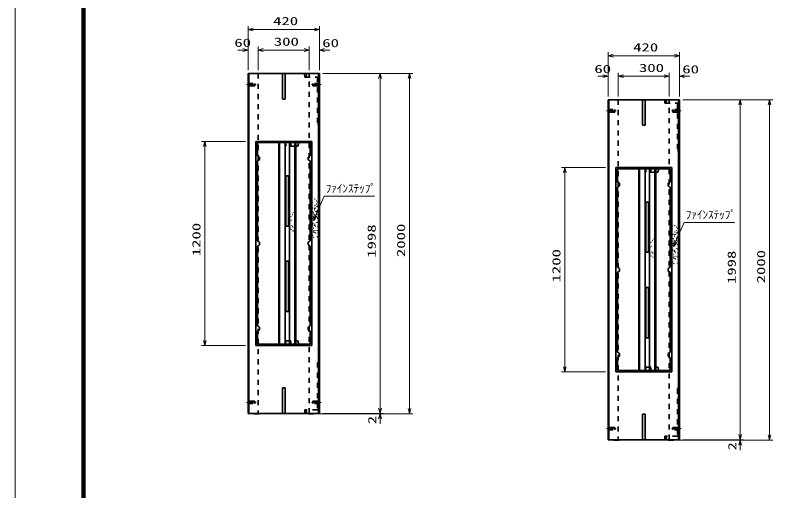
# Model space of a CAD drawing. Units: millimetres on the paper. Extents: x 0 to 842, y 1 to 595.
# Drawn here: x 0.5 to 223.2, y 298.4 to 438.2 of the extents above; entities that cross this region are included whole.
import ezdxf
from ezdxf.enums import TextEntityAlignment as Align

# ---------------------------------------------------------------- set-up
doc = ezdxf.new("R2010")
doc.units = ezdxf.units.MM
doc.linetypes.add('CHAIN', pattern=[18.5, 12, -1.5, 3.5, -1.5])
doc.linetypes.add('USER1', pattern=[3, 1.5, -1.5])
for name, color, linetype, lineweight in [('D-BMK（構造物基準線）', 2, 'CHAIN', 18), ('D-STR-DIM（寸法）', 7, 'Continuous', 13), ('D-STR-HTXT（旗上げ）', 7, 'Continuous', 13), ('D-STR（構造物）', 1, 'Continuous', 35), ('D-TTL-LINE（区切線）', 1, 'Continuous', 35), ('D-TTL（外枠）', 2, 'Continuous', 140)]:
    doc.layers.add(name, color=color, linetype=linetype, lineweight=lineweight)
doc.styles.add('ＭＳ ゴシック', font='')
doc.styles.get('ＭＳ ゴシック').set_extended_font_data('MS Gothic')

# ---------------------------------------------------------------- blocks, each defined once
blk = doc.blocks.new('_Open30@@SfigorgFlag@@4')
at = {"color": 7, "linetype": 'Continuous', "lineweight": 13}
for p, q in [((-1, 0.2679), (0, 0)), ((0, 0), (-1, -0.2679)), ((0, 0), (-1, 0))]:
    blk.add_line(p, q, dxfattribs=at)

msp = doc.modelspace()

# ---------------------------------------------------------------- linework, layer by layer
at = {"layer": 'D-BMK（構造物基準線）'}
for p, q in [((68.468, 417.836), (71.317, 417.836)), ((87.543, 417.836), (90.392, 417.836)), ((174.268, 410.118), (177.117, 410.118)), ((193.343, 410.118), (196.192, 410.118)), ((68.468, 324.436), (71.317, 324.436)), ((90.392, 324.436), (87.543, 324.436)), ((174.268, 316.718), (177.117, 316.718)), ((196.192, 316.718), (193.343, 316.718))]:
    msp.add_line(p, q, dxfattribs=at)
at = {"layer": 'D-STR-DIM（寸法）'}
for p, q in [((68.93, 428.982), (68.93, 435.033)), ((89.93, 429.013), (89.93, 435.033)), ((70.43, 434.033), (88.43, 434.033)), ((67.43, 427.982), (65.93, 427.982)), ((68.93, 422.086), (68.93, 428.982)), ((71.93, 422.086), (71.93, 428.982)), ((71.93, 422.138), (71.93, 428.982)), ((73.43, 427.982), (85.43, 427.982)), ((73.43, 427.982), (74.93, 427.982)), ((85.43, 427.982), (83.93, 427.982)), ((86.93, 422.086), (86.93, 428.982)), ((86.93, 422.086), (86.93, 428.982)), ((89.93, 422.056), (89.93, 428.982)), ((91.43, 427.982), (92.93, 427.982)), ((174.73, 421.265), (174.73, 427.315)), ((176.23, 426.315), (194.23, 426.315)), ((195.73, 421.295), (195.73, 427.315)), ((90.93, 421.086), (108.719, 421.086)), ((107.282, 421.086), (117.359, 421.086)), ((174.73, 414.368), (174.73, 421.265)), ((177.73, 414.368), (177.73, 421.265)), ((177.73, 414.42), (177.73, 421.265)), ((192.73, 414.368), (192.73, 421.265)), ((192.73, 414.368), (192.73, 421.265)), ((195.73, 414.338), (195.73, 421.265)), ((107.719, 322.686), (107.719, 419.586)), ((116.359, 322.586), (116.359, 419.586)), ((173.23, 420.265), (171.73, 420.265)), ((179.23, 420.265), (191.23, 420.265)), ((179.23, 420.265), (180.73, 420.265)), ((191.23, 420.265), (189.73, 420.265)), ((197.23, 420.265), (198.73, 420.265)), ((196.73, 413.368), (214.518, 413.368)), ((213.081, 413.368), (223.158, 413.368)), ((213.518, 314.968), (213.518, 411.868)), ((222.158, 314.868), (222.158, 411.868)), ((68.18, 401.136), (55.217, 401.136)), ((56.217, 342.636), (56.217, 399.636)), ((173.98, 393.418), (161.016, 393.418)), ((162.016, 334.918), (162.016, 391.918)), ((68.18, 341.136), (55.217, 341.136)), ((173.98, 333.418), (161.016, 333.418)), ((107.719, 322.686), (107.719, 324.186)), ((89.68, 321.086), (108.719, 321.086)), ((90.93, 321.186), (108.719, 321.186)), ((90.93, 321.186), (108.719, 321.186)), ((106.282, 321.086), (117.359, 321.086)), ((107.719, 319.586), (107.719, 318.086)), ((213.518, 314.968), (213.518, 316.468)), ((195.48, 313.368), (214.518, 313.368)), ((196.73, 313.468), (214.518, 313.468)), ((196.73, 313.468), (214.518, 313.468)), ((212.081, 313.368), (223.158, 313.368)), ((213.518, 311.868), (213.518, 310.368))]:
    msp.add_line(p, q, dxfattribs=at)
at = {"layer": 'D-STR-HTXT（旗上げ）'}
for p, q in [((91.273, 385.045), (88.774, 379.294)), ((106.103, 385.045), (91.273, 385.045)), ((197.072, 377.327), (194.573, 371.576)), ((211.902, 377.327), (197.072, 377.327))]:
    msp.add_line(p, q, dxfattribs=at)
at = {"layer": 'D-STR（構造物）'}
for p, q in [((89.93, 421.086), (68.93, 421.086)), ((68.93, 421.086), (68.93, 321.186)), ((69.18, 321.186), (69.18, 421.086)), ((79.055, 421.086), (79.055, 413.586)), ((79.805, 413.586), (79.805, 421.086)), ((89.68, 421.086), (89.68, 321.186)), ((89.93, 321.186), (89.93, 421.086)), ((79.055, 413.586), (79.805, 413.586)), ((195.73, 413.368), (174.73, 413.368)), ((174.73, 413.368), (174.73, 313.468)), ((174.98, 313.468), (174.98, 413.368)), ((184.855, 413.368), (184.855, 405.868)), ((185.605, 405.868), (185.605, 413.368)), ((195.48, 413.368), (195.48, 313.468)), ((195.73, 313.468), (195.73, 413.368)), ((184.855, 405.868), (185.605, 405.868)), ((87.7, 401.136), (71.2, 401.136)), ((71.2, 401.136), (71.2, 341.136)), ((87.7, 341.136), (87.7, 401.136)), ((83.074, 400.761), (71.7, 400.761)), ((71.7, 400.761), (71.7, 396.888)), ((77.956, 400.761), (77.956, 341.511)), ((78.206, 400.761), (78.206, 341.511)), ((79.825, 400.761), (79.825, 341.511)), ((81.075, 400.761), (81.075, 341.511)), ((82.695, 400.761), (82.695, 341.511)), ((82.824, 400.761), (82.865, 399.761)), ((83.854, 400.761), (82.824, 400.761)), ((82.865, 399.761), (83.602, 399.761)), ((82.945, 400.761), (82.945, 341.511)), ((83.602, 399.761), (83.854, 400.761)), ((87.2, 400.761), (83.854, 400.761)), ((87.2, 396.888), (87.2, 400.761)), ((71.7, 396.888), (72.329, 396.525)), ((72.329, 396.525), (72.329, 395.752)), ((87.2, 396.888), (86.571, 396.525)), ((86.571, 396.525), (86.571, 395.752)), ((72.329, 395.752), (71.7, 395.388)), ((71.7, 395.388), (71.7, 371.886)), ((86.571, 395.752), (87.2, 395.388)), ((87.2, 371.886), (87.2, 395.388)), ((193.5, 393.418), (177, 393.418)), ((177, 393.418), (177, 333.418)), ((188.873, 393.043), (177.5, 393.043)), ((177.5, 393.043), (177.5, 389.171)), ((183.755, 393.043), (183.755, 333.793)), ((184.005, 393.043), (184.005, 333.793)), ((185.625, 393.043), (185.625, 333.793)), ((186.875, 393.043), (186.875, 333.793)), ((188.494, 393.043), (188.494, 333.793)), ((188.623, 393.043), (188.664, 392.043)), ((189.653, 393.043), (188.623, 393.043)), ((188.664, 392.043), (189.401, 392.043)), ((188.744, 393.043), (188.744, 333.793)), ((189.401, 392.043), (189.653, 393.043)), ((193, 393.043), (189.653, 393.043)), ((193, 389.171), (193, 393.043)), ((193.5, 333.418), (193.5, 393.418)), ((80.825, 391.011), (80.075, 391.011)), ((80.075, 391.011), (80.075, 376.261)), ((80.825, 376.261), (80.825, 391.011)), ((177.5, 389.171), (178.129, 388.808)), ((178.129, 388.034), (177.5, 387.671)), ((177.5, 387.671), (177.5, 364.168)), ((178.129, 388.808), (178.129, 388.034)), ((193, 389.171), (192.371, 388.808)), ((192.371, 388.808), (192.371, 388.034)), ((192.371, 388.034), (193, 387.671)), ((193, 364.168), (193, 387.671)), ((87.719, 383.134), (87.772, 383.081)), ((87.772, 383.081), (87.825, 383.134)), ((87.833, 383.988), (87.905, 383.969)), ((88.458, 384.164), (88.516, 384.212)), ((88.516, 384.212), (88.564, 384.154)), ((89.034, 383.657), (89.109, 383.657)), ((89.381, 383.273), (89.434, 383.326)), ((89.434, 383.326), (89.487, 383.273)), ((186.625, 383.293), (185.874, 383.293)), ((185.874, 383.293), (185.874, 368.543)), ((186.625, 368.543), (186.625, 383.293)), ((82.769, 380.743), (82.716, 380.796)), ((82.769, 380.743), (82.822, 380.796)), ((87.982, 381.588), (87.921, 381.545)), ((87.982, 381.588), (88.025, 381.527)), ((88.199, 382.261), (88.125, 382.274)), ((88.416, 381.412), (88.477, 381.455)), ((88.524, 380.984), (88.45, 380.991)), ((88.477, 381.455), (88.52, 381.393)), ((88.538, 382.19), (88.563, 382.261)), ((88.746, 381.515), (88.814, 381.546)), ((89.017, 382.725), (88.945, 382.706)), ((88.998, 382.798), (89.017, 382.725)), ((89.134, 381.888), (89.147, 381.962)), ((89.147, 381.962), (89.221, 381.949)), ((89.262, 380.836), (89.299, 380.901)), ((89.299, 380.901), (89.364, 380.864)), ((89.329, 382.088), (89.391, 382.131)), ((89.391, 382.131), (89.434, 382.069)), ((81.509, 379.038), (81.515, 379.113)), ((81.987, 379.653), (82.062, 379.66)), ((82.297, 380.16), (82.316, 380.233)), ((82.744, 380.036), (82.809, 380.073)), ((82.763, 378.946), (82.795, 378.878)), ((88.093, 380.175), (88.168, 380.175)), ((88.112, 380.345), (88.099, 380.419)), ((88.106, 378.837), (88.178, 378.857)), ((88.178, 378.857), (88.159, 378.929)), ((88.336, 379.653), (88.264, 379.634)), ((88.499, 379.616), (88.56, 379.573)), ((88.56, 379.573), (88.517, 379.512)), ((88.868, 380.568), (88.82, 380.626)), ((88.979, 380.51), (88.918, 380.467)), ((89.022, 380.449), (88.979, 380.51)), ((89.18, 379.661), (89.254, 379.674)), ((89.271, 380.458), (89.197, 380.471)), ((89.31, 378.606), (89.236, 378.593)), ((89.254, 379.674), (89.267, 379.6)), ((89.258, 380.384), (89.271, 380.458)), ((89.323, 378.532), (89.31, 378.606)), ((81.358, 377.701), (81.305, 377.754)), ((81.727, 378.002), (81.759, 378.07)), ((81.82, 376.339), (81.8, 376.411)), ((87.945, 376.633), (87.871, 376.639)), ((87.942, 378.457), (87.905, 378.392)), ((87.933, 377.047), (87.99, 377.095)), ((87.99, 377.095), (87.942, 377.153)), ((88.365, 378.1), (88.352, 378.027)), ((88.479, 376.489), (88.407, 376.469)), ((88.499, 376.862), (88.427, 376.882)), ((88.498, 376.416), (88.479, 376.489)), ((88.48, 376.79), (88.499, 376.862)), ((88.62, 378.29), (88.558, 378.247)), ((88.62, 378.29), (88.663, 378.229)), ((89.06, 377.303), (89.122, 377.346)), ((89.122, 377.346), (89.165, 377.284)), ((89.413, 377.293), (89.4, 377.22)), ((89.552, 378.435), (89.49, 378.478)), ((89.509, 378.374), (89.552, 378.435)), ((194.257, 376.446), (194.315, 376.494)), ((194.315, 376.494), (194.363, 376.437)), ((80.075, 376.261), (80.825, 376.261)), ((81.366, 375.874), (81.34, 375.804)), ((81.585, 375.228), (81.616, 375.16)), ((82.004, 376.251), (81.939, 376.214)), ((82.004, 376.251), (82.041, 376.186)), ((82.108, 374.804), (82.165, 374.852)), ((82.128, 375.782), (82.181, 375.835)), ((82.165, 374.852), (82.213, 374.794)), ((82.744, 375.29), (82.763, 375.363)), ((88.153, 374.807), (88.085, 374.839)), ((88.093, 375.586), (88.168, 375.586)), ((88.261, 374.45), (88.335, 374.443)), ((88.335, 374.443), (88.329, 374.368)), ((88.605, 374.978), (88.533, 374.998)), ((88.605, 374.978), (88.586, 374.906)), ((88.665, 376.131), (88.723, 376.179)), ((88.723, 376.179), (88.675, 376.237)), ((88.829, 374.295), (88.771, 374.247)), ((88.781, 374.353), (88.829, 374.295)), ((89.19, 374.976), (89.196, 375.051)), ((89.386, 374.823), (89.338, 374.881)), ((89.419, 376.097), (89.412, 376.022)), ((89.518, 374.138), (89.525, 374.213)), ((193.518, 375.416), (193.571, 375.363)), ((193.571, 375.363), (193.624, 375.416)), ((193.632, 376.271), (193.704, 376.251)), ((193.998, 374.544), (193.924, 374.557)), ((194.337, 374.473), (194.362, 374.543)), ((194.816, 375.008), (194.744, 374.988)), ((194.797, 375.08), (194.816, 375.008)), ((194.833, 375.94), (194.908, 375.94)), ((194.934, 374.17), (194.947, 374.244)), ((194.947, 374.244), (195.02, 374.231)), ((195.128, 374.37), (195.19, 374.413)), ((195.18, 375.555), (195.233, 375.608)), ((195.19, 374.413), (195.233, 374.352)), ((195.233, 375.608), (195.286, 375.555)), ((71.7, 371.886), (72.329, 371.523)), ((71.7, 371.886), (72.329, 371.523)), ((87.2, 371.886), (86.571, 371.523)), ((87.89, 373.429), (87.943, 373.376)), ((88.191, 372.955), (88.259, 372.923)), ((88.259, 372.923), (88.227, 372.855)), ((89.296, 373.092), (89.302, 373.167)), ((89.435, 372.891), (89.492, 372.939)), ((89.492, 372.939), (89.444, 372.997)), ((187.786, 371.936), (187.861, 371.942)), ((188.096, 372.443), (188.115, 372.515)), ((188.568, 373.025), (188.515, 373.078)), ((188.544, 372.318), (188.608, 372.356)), ((188.568, 373.025), (188.621, 373.078)), ((193.781, 373.871), (193.72, 373.828)), ((193.781, 373.871), (193.824, 373.809)), ((193.892, 372.458), (193.967, 372.458)), ((193.911, 372.628), (193.898, 372.702)), ((194.136, 371.936), (194.063, 371.916)), ((194.215, 373.694), (194.276, 373.737)), ((194.324, 373.267), (194.249, 373.273)), ((194.276, 373.737), (194.319, 373.676)), ((194.298, 371.899), (194.359, 371.856)), ((194.359, 371.856), (194.316, 371.794)), ((194.545, 373.797), (194.613, 373.829)), ((194.667, 372.851), (194.619, 372.908)), ((194.778, 372.793), (194.717, 372.75)), ((194.821, 372.731), (194.778, 372.793)), ((194.979, 371.943), (195.053, 371.956)), ((195.07, 372.741), (194.996, 372.754)), ((195.053, 371.956), (195.066, 371.882)), ((195.057, 372.667), (195.07, 372.741)), ((195.061, 373.119), (195.098, 373.184)), ((195.098, 373.184), (195.163, 373.146)), ((72.329, 370.749), (71.7, 370.386)), ((71.7, 370.386), (71.7, 346.883)), ((72.329, 371.523), (72.329, 370.749)), ((72.329, 371.523), (72.329, 370.749)), ((86.571, 371.523), (86.571, 370.749)), ((86.571, 370.749), (87.2, 370.386)), ((87.2, 346.883), (87.2, 370.386)), ((187.158, 369.983), (187.104, 370.036)), ((187.308, 371.321), (187.314, 371.396)), ((187.526, 370.284), (187.558, 370.352)), ((188.562, 371.228), (188.594, 371.16)), ((193.741, 370.739), (193.704, 370.674)), ((193.905, 371.12), (193.977, 371.139)), ((193.977, 371.139), (193.958, 371.212)), ((194.164, 370.383), (194.151, 370.309)), ((194.419, 370.573), (194.357, 370.53)), ((194.419, 370.573), (194.462, 370.511)), ((194.859, 369.585), (194.921, 369.628)), ((194.921, 369.628), (194.964, 369.567)), ((195.109, 370.888), (195.035, 370.875)), ((195.122, 370.814), (195.109, 370.888)), ((195.351, 370.717), (195.29, 370.76)), ((195.308, 370.656), (195.351, 370.717)), ((185.874, 368.543), (186.625, 368.543)), ((187.165, 368.157), (187.139, 368.086)), ((187.384, 367.51), (187.416, 367.442)), ((187.619, 368.621), (187.599, 368.694)), ((187.803, 368.534), (187.738, 368.496)), ((187.803, 368.534), (187.84, 368.469)), ((187.927, 368.065), (187.98, 368.118)), ((188.543, 367.573), (188.563, 367.645)), ((193.744, 368.915), (193.67, 368.922)), ((193.732, 369.33), (193.789, 369.378)), ((193.789, 369.378), (193.741, 369.435)), ((193.892, 367.869), (193.967, 367.869)), ((194.278, 368.771), (194.206, 368.752)), ((194.298, 369.145), (194.226, 369.164)), ((194.298, 368.699), (194.278, 368.771)), ((194.279, 369.072), (194.298, 369.145)), ((194.464, 368.413), (194.522, 368.462)), ((194.522, 368.462), (194.474, 368.519)), ((195.212, 369.576), (195.199, 369.502)), ((195.218, 368.379), (195.211, 368.304)), ((80.825, 365.911), (80.075, 365.911)), ((80.075, 365.911), (80.075, 351.161)), ((80.825, 351.161), (80.825, 365.911)), ((187.907, 367.086), (187.964, 367.134)), ((187.964, 367.134), (188.013, 367.077)), ((193.689, 365.712), (193.742, 365.659)), ((193.952, 367.09), (193.884, 367.121)), ((193.99, 365.237), (194.058, 365.206)), ((194.058, 365.206), (194.027, 365.138)), ((194.06, 366.732), (194.134, 366.726)), ((194.134, 366.726), (194.128, 366.651)), ((194.405, 367.261), (194.332, 367.28)), ((194.405, 367.261), (194.385, 367.188)), ((194.628, 366.578), (194.571, 366.529)), ((194.58, 366.635), (194.628, 366.578)), ((194.989, 367.258), (194.995, 367.333)), ((195.095, 365.374), (195.101, 365.449)), ((195.185, 367.106), (195.137, 367.163)), ((195.234, 365.173), (195.291, 365.222)), ((195.291, 365.222), (195.243, 365.279)), ((195.317, 366.42), (195.324, 366.495)), ((177.5, 364.168), (178.129, 363.805)), ((177.5, 364.168), (178.129, 363.805)), ((178.129, 363.031), (177.5, 362.668)), ((178.129, 363.805), (178.129, 363.031)), ((178.129, 363.805), (178.129, 363.031)), ((193, 364.168), (192.371, 363.805)), ((192.371, 363.805), (192.371, 363.031)), ((192.371, 363.031), (193, 362.668)), ((177.5, 362.668), (177.5, 339.166)), ((193, 339.166), (193, 362.668)), ((186.625, 358.193), (185.874, 358.193)), ((185.874, 358.193), (185.874, 343.443)), ((186.625, 343.443), (186.625, 358.193)), ((80.075, 351.161), (80.825, 351.161)), ((72.329, 346.52), (71.7, 346.883)), ((71.7, 345.383), (72.329, 345.746)), ((71.7, 345.383), (71.7, 341.511)), ((72.329, 345.746), (72.329, 346.52)), ((87.2, 346.883), (86.571, 346.52)), ((86.571, 346.52), (86.571, 345.746)), ((86.571, 345.746), (87.2, 345.383)), ((87.2, 341.511), (87.2, 345.383)), ((185.874, 343.443), (186.625, 343.443)), ((71.2, 341.136), (87.7, 341.136)), ((71.7, 341.511), (83.074, 341.511)), ((82.865, 342.511), (82.824, 341.511)), ((82.824, 341.511), (83.854, 341.511)), ((83.602, 342.511), (82.865, 342.511)), ((83.854, 341.511), (83.602, 342.511)), ((83.854, 341.511), (87.2, 341.511)), ((178.129, 338.802), (177.5, 339.166)), ((178.129, 338.029), (178.129, 338.802)), ((193, 339.166), (192.371, 338.802)), ((192.371, 338.802), (192.371, 338.029)), ((177.5, 337.666), (178.129, 338.029)), ((177.5, 337.666), (177.5, 333.793)), ((192.371, 338.029), (193, 337.666)), ((193, 333.793), (193, 337.666)), ((188.664, 334.793), (188.623, 333.793)), ((189.401, 334.793), (188.664, 334.793)), ((189.653, 333.793), (189.401, 334.793)), ((177, 333.418), (193.5, 333.418)), ((177.5, 333.793), (188.873, 333.793)), ((188.623, 333.793), (189.653, 333.793)), ((189.653, 333.793), (193, 333.793)), ((79.055, 328.686), (79.055, 321.186)), ((79.055, 328.686), (79.805, 328.686)), ((79.805, 328.686), (79.805, 321.186)), ((68.93, 321.186), (89.93, 321.186)), ((70.68, 321.086), (70.58, 321.186)), ((72.18, 321.086), (70.68, 321.086)), ((72.18, 321.086), (72.28, 321.186)), ((86.68, 321.086), (86.58, 321.186)), ((88.18, 321.086), (86.68, 321.086)), ((88.18, 321.086), (88.28, 321.186)), ((184.855, 320.968), (184.855, 313.468)), ((184.855, 320.968), (185.605, 320.968)), ((185.605, 320.968), (185.605, 313.468)), ((174.73, 313.468), (195.73, 313.468)), ((176.48, 313.368), (176.38, 313.468)), ((177.98, 313.368), (176.48, 313.368)), ((177.98, 313.368), (178.08, 313.468)), ((192.48, 313.368), (192.38, 313.468)), ((193.98, 313.368), (192.48, 313.368)), ((193.98, 313.368), (194.08, 313.468))]:
    msp.add_line(p, q, dxfattribs=at)
at = {"layer": 'D-STR（構造物）', "linetype": 'USER1'}
for p, q in [((71.93, 421.086), (71.93, 321.186)), ((85.571, 421.086), (85.652, 420.036)), ((86.092, 421.086), (86.018, 420.036)), ((86.93, 321.186), (86.93, 421.086)), ((85.652, 420.036), (89.348, 420.036)), ((89.348, 420.036), (89.348, 406.086)), ((68.93, 418.186), (70.93, 418.186)), ((70.93, 417.486), (68.93, 417.486)), ((70.93, 418.186), (70.93, 417.486)), ((89.93, 418.186), (87.93, 418.186)), ((87.93, 418.186), (87.93, 417.486)), ((87.93, 417.486), (89.93, 417.486)), ((177.73, 413.368), (177.73, 313.468)), ((191.37, 413.368), (191.451, 412.318)), ((191.451, 412.318), (195.147, 412.318)), ((191.891, 413.368), (191.817, 412.318)), ((192.73, 313.468), (192.73, 413.368)), ((195.147, 412.318), (195.147, 398.368)), ((174.73, 410.468), (176.73, 410.468)), ((176.73, 409.768), (174.73, 409.768)), ((176.73, 410.468), (176.73, 409.768)), ((195.73, 410.468), (193.73, 410.468)), ((193.73, 410.468), (193.73, 409.768)), ((193.73, 409.768), (195.73, 409.768)), ((89.348, 406.086), (89.923, 406.086)), ((80.134, 399.761), (79.866, 400.762)), ((82.865, 399.761), (80.134, 399.761)), ((81.371, 399.761), (81.62, 400.761)), ((195.147, 398.368), (195.722, 398.368)), ((185.933, 392.043), (185.665, 393.044)), ((188.664, 392.043), (185.933, 392.043)), ((187.17, 392.043), (187.419, 393.043)), ((79.866, 341.51), (80.134, 342.511)), ((80.134, 342.511), (82.865, 342.511)), ((81.62, 341.511), (81.371, 342.511)), ((89.355, 336.186), (89.355, 322.236)), ((89.355, 336.186), (89.93, 336.186)), ((185.665, 333.792), (185.933, 334.793)), ((185.933, 334.793), (188.664, 334.793)), ((187.419, 333.793), (187.17, 334.793)), ((195.155, 328.468), (195.155, 314.518)), ((195.155, 328.468), (195.73, 328.468)), ((70.93, 324.786), (68.93, 324.786)), ((68.93, 324.086), (70.93, 324.086)), ((70.93, 324.086), (70.93, 324.786)), ((87.93, 324.786), (89.93, 324.786)), ((87.93, 324.086), (87.93, 324.786)), ((89.93, 324.086), (87.93, 324.086)), ((85.659, 322.236), (85.578, 321.186)), ((89.355, 322.236), (85.659, 322.236)), ((86.099, 321.186), (86.025, 322.236)), ((176.73, 317.068), (174.73, 317.068)), ((174.73, 316.368), (176.73, 316.368)), ((176.73, 316.368), (176.73, 317.068)), ((193.73, 317.068), (195.73, 317.068)), ((193.73, 316.368), (193.73, 317.068)), ((195.73, 316.368), (193.73, 316.368)), ((191.459, 314.518), (191.378, 313.468)), ((195.155, 314.518), (191.459, 314.518)), ((191.899, 313.468), (191.825, 314.518))]:
    msp.add_line(p, q, dxfattribs=at)
at = {"layer": 'D-TTL-LINE（区切線）', "color": 7, "lineweight": 18}
msp.add_line((0.5, 594.51), (0.5, 0.51), dxfattribs=at)
at = {"layer": 'D-TTL（外枠）'}
msp.add_line((20.6, 574.41), (20.6, 20.61), dxfattribs=at)

# ---------------------------------------------------------------- block references
at = {"layer": 'D-STR-DIM（寸法）', "xscale": 1.5, "yscale": 1.5}
for p, rotation in [((68.93, 434.033), 180), ((71.93, 427.982), 180), ((71.93, 427.982), 180), ((89.93, 427.982), 180), ((174.73, 426.315), 180), ((107.719, 421.086), 90), ((116.359, 421.086), 90), ((177.73, 420.265), 180), ((177.73, 420.265), 180), ((195.73, 420.265), 180), ((213.518, 413.368), 90), ((222.158, 413.368), 90), ((56.217, 401.136), 90), ((162.016, 393.418), 90), ((56.217, 341.136), 270), ((162.016, 333.418), 270), ((107.719, 321.186), 270), ((107.719, 321.186), 270), ((107.719, 321.086), 90), ((116.359, 321.086), 270), ((213.518, 313.468), 270), ((213.518, 313.468), 270), ((222.158, 313.368), 270), ((213.518, 313.368), 90)]:
    msp.add_blockref('_Open30@@SfigorgFlag@@4', p, dxfattribs=dict(at, rotation=rotation))
for p in [(89.93, 434.033), (68.93, 427.982), (86.93, 427.982), (86.93, 427.982), (195.73, 426.315), (174.73, 420.265), (192.73, 420.265), (192.73, 420.265)]:
    msp.add_blockref('_Open30@@SfigorgFlag@@4', p, dxfattribs=at)
at = {"layer": 'D-STR-HTXT（旗上げ）', "xscale": 1.5, "yscale": 1.5, "rotation": 246.50838}
for p in [(88.176, 377.918), (193.975, 370.201)]:
    msp.add_blockref('_Open30@@SfigorgFlag@@4', p, dxfattribs=at)

# ---------------------------------------------------------------- texts
at = {"layer": 'D-STR-DIM（寸法）', "style": 'ＭＳ ゴシック', "width": 1.5}
for s, p in [('420', (76.305, 434.57)), ('60', (64.916, 428.201)), ('300', (76.514, 428.52)), ('60', (90.75, 428.106)), ('420', (182.105, 426.853)), ('60', (170.715, 420.483)), ('300', (183.813, 420.802)), ('60', (196.549, 420.389))]:
    msp.add_text(s, height=2.405, dxfattribs=at).set_placement(p, align=Align.BOTTOM_LEFT)
for s, p in [('1200', (55.679, 367.386)), ('1998', (107.182, 366.927)), ('2000', (115.822, 367.127)), ('1200', (161.478, 359.668)), ('1998', (212.981, 359.21)), ('2000', (221.621, 359.41)), ('2', (107.357, 317.998)), ('2', (213.156, 310.28))]:
    msp.add_text(s, height=2.405, rotation=90, dxfattribs=at).set_placement(p, align=Align.BOTTOM_LEFT)
at = {"layer": 'D-STR-HTXT（旗上げ）', "style": 'ＭＳ ゴシック'}
for p in [(91.753, 385.369), (197.552, 377.651)]:
    msp.add_text('ﾌｧｲﾝｽﾃｯﾌﾟ', height=2.405, dxfattribs=at).set_placement(p, align=Align.BOTTOM_LEFT)

doc.saveas('drawing.dxf')
